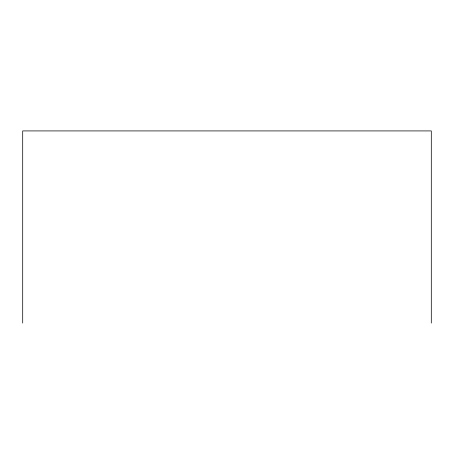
<?xml version="1.0" encoding="UTF-8"?>
<svg xmlns="http://www.w3.org/2000/svg" width="454" height="454" viewBox="0 0 454 454"><rect width="100%" height="100%" fill="white"/><g stroke="black" fill="none" stroke-linecap="round" stroke-linejoin="round"><path stroke-width="0.68" d="M431.3 323.083L431.3 130.917L22.7 130.917L22.7 323.083"/></g></svg>
